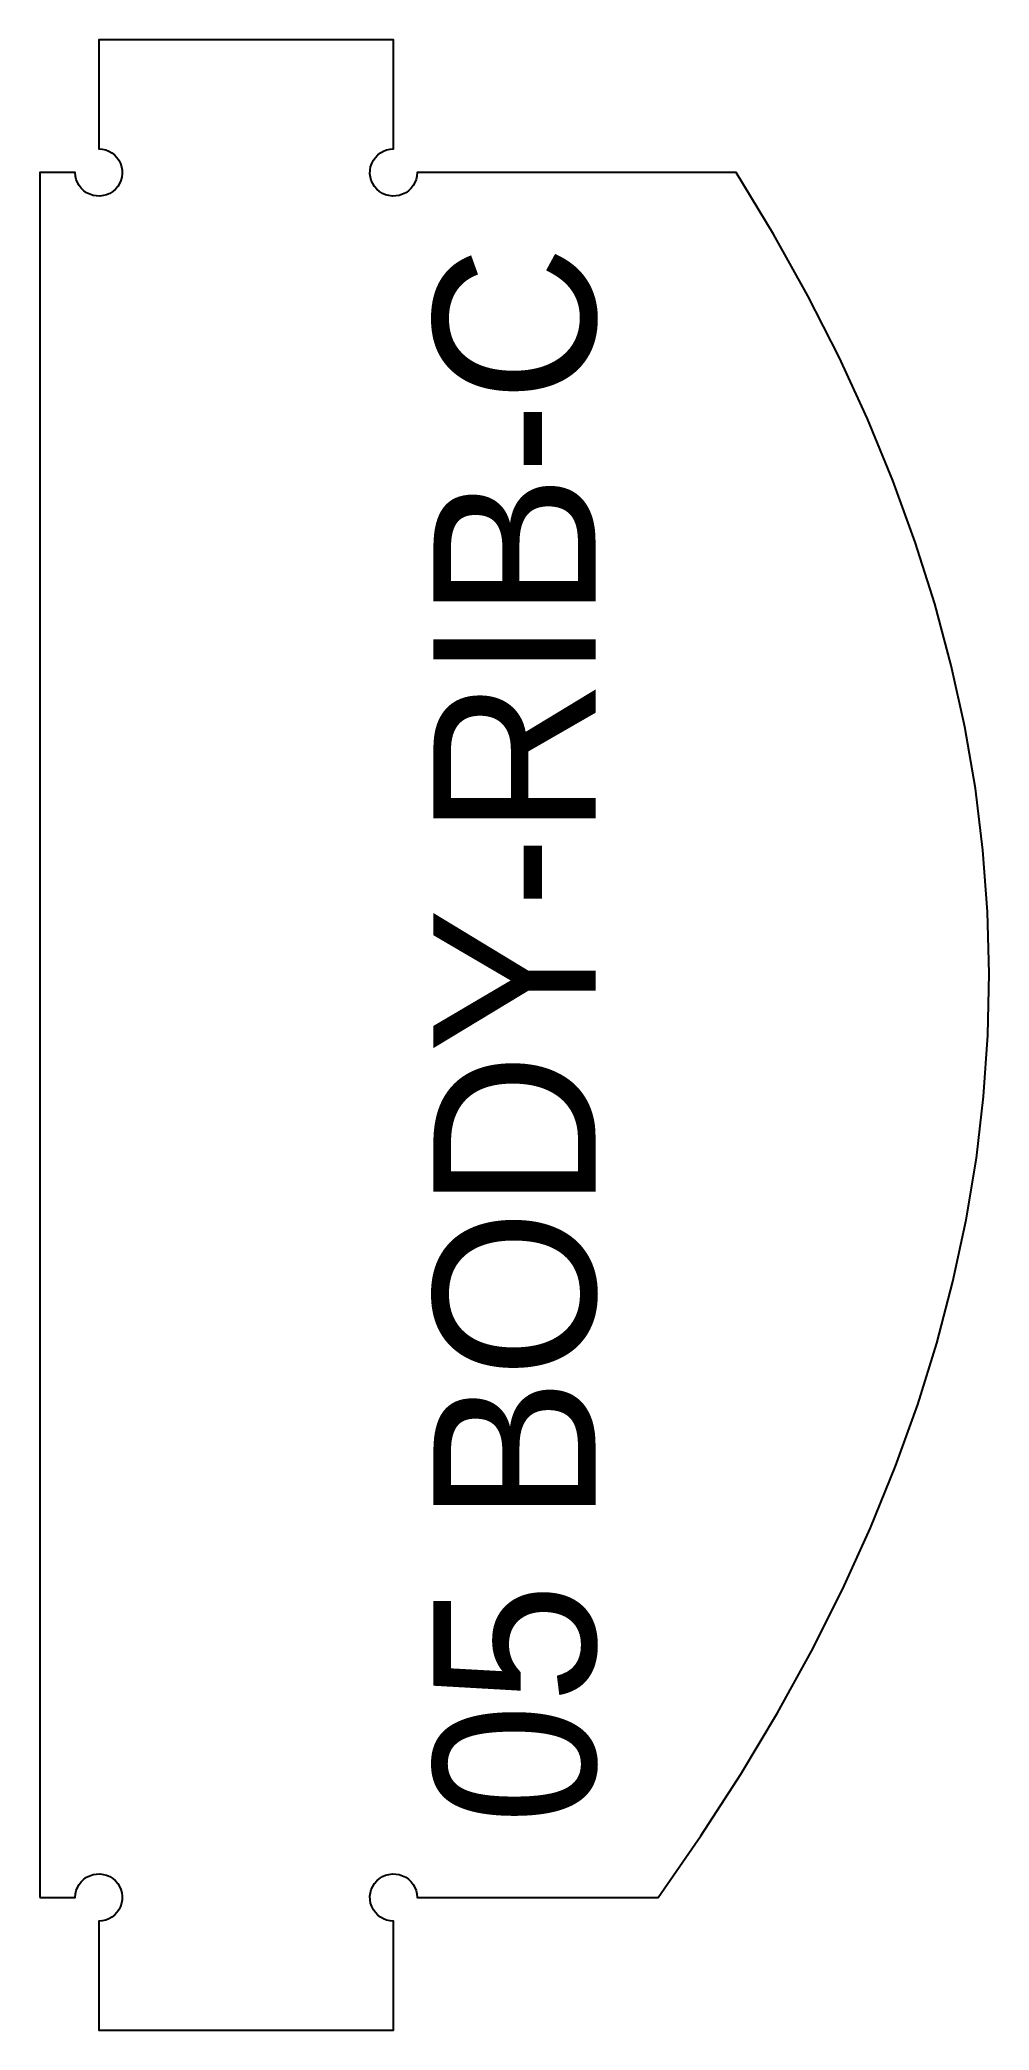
# Model space of a CAD drawing. Header units: millimetres. Extents: x 0 to 129, y 0 to 270.
import ezdxf
from ezdxf.enums import TextEntityAlignment as Align

# ---------------------------------------------------------------- set-up
doc = ezdxf.new("R2010")
doc.units = ezdxf.units.MM
doc.layers.add('CUT', color=1, linetype='Continuous')
doc.layers.add('ENGRAVE-LABEL', color=3, linetype='Continuous')

msp = doc.modelspace()

# ---------------------------------------------------------------- linework, layer by layer
at = {"layer": 'CUT'}
msp.add_lwpolyline([(0, 18), (4.8, 18, -2.414214), (8, 14.8), (8, 0), (48, 0), (48, 14.8, -2.414214), (51.2, 18), (83.89, 18), (89.7, 26.36), (95.11, 34.71), (100.12, 43.07), (104.73, 51.43), (108.93, 59.79), (112.73, 68.14), (116.13, 76.5), (119.13, 84.86), (121.72, 93.21), (123.91, 101.57), (125.7, 109.93), (127.09, 118.29), (128.07, 126.64), (128.65, 135), (128.83, 143.36), (128.6, 151.71), (127.98, 160.07), (126.95, 168.43), (125.51, 176.79), (123.68, 185.14), (121.44, 193.5), (118.8, 201.86), (115.76, 210.21), (112.32, 218.57), (108.47, 226.93), (104.22, 235.29), (99.57, 243.64), (94.51, 252), (51.2, 252, -2.414214), (48, 255.2), (48, 270), (8, 270), (8, 255.2, -2.414214), (4.8, 252), (0, 252)], format="xyb", close=True, dxfattribs=at)

# ---------------------------------------------------------------- texts
at = {"layer": 'ENGRAVE-LABEL'}
msp.add_text('05 BODY-RIB-C', height=22, rotation=90, dxfattribs=at).set_placement((64.41, 135), align=Align.MIDDLE_CENTER)

doc.saveas('drawing.dxf')
